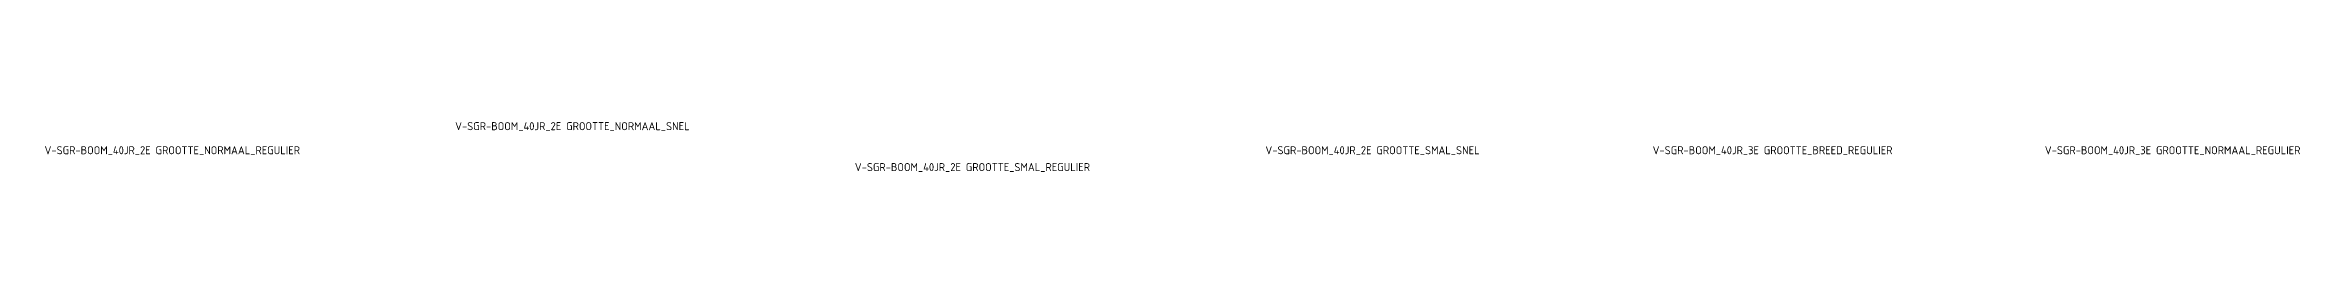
# Model space of a CAD drawing. Header units: metres. Extents: x -13 to 4465, y -15 to 526.
# Drawn here: x 2784.1 to 3065.9, y 261.9 to 268.1 of the extents above; entities that cross this region are included whole.
import ezdxf

# ---------------------------------------------------------------- set-up
doc = ezdxf.new("R2010")
doc.units = ezdxf.units.M
doc.styles.add('NLCS-ISO', font='NLCS-ISO.ttf')

msp = doc.modelspace()

# ---------------------------------------------------------------- texts
at = {"char_height": 1, "attachment_point": 5, "style": 'NLCS-ISO'}
for s, insert in [('V-SGR-BOOM_40JR_2E GROOTTE_NORMAAL_SNEL', (2850, 267.5)), ('V-SGR-BOOM_40JR_2E GROOTTE_NORMAAL_REGULIER', (2800, 264.5)), ('V-SGR-BOOM_40JR_2E GROOTTE_SMAL_SNEL', (2950, 264.5)), ('V-SGR-BOOM_40JR_3E GROOTTE_BREED_REGULIER', (3000, 264.5)), ('V-SGR-BOOM_40JR_3E GROOTTE_NORMAAL_REGULIER', (3050, 264.5)), ('V-SGR-BOOM_40JR_2E GROOTTE_SMAL_REGULIER', (2900, 262.4))]:
    msp.add_mtext(s, dxfattribs=dict(at, insert=insert))

doc.saveas('drawing.dxf')
